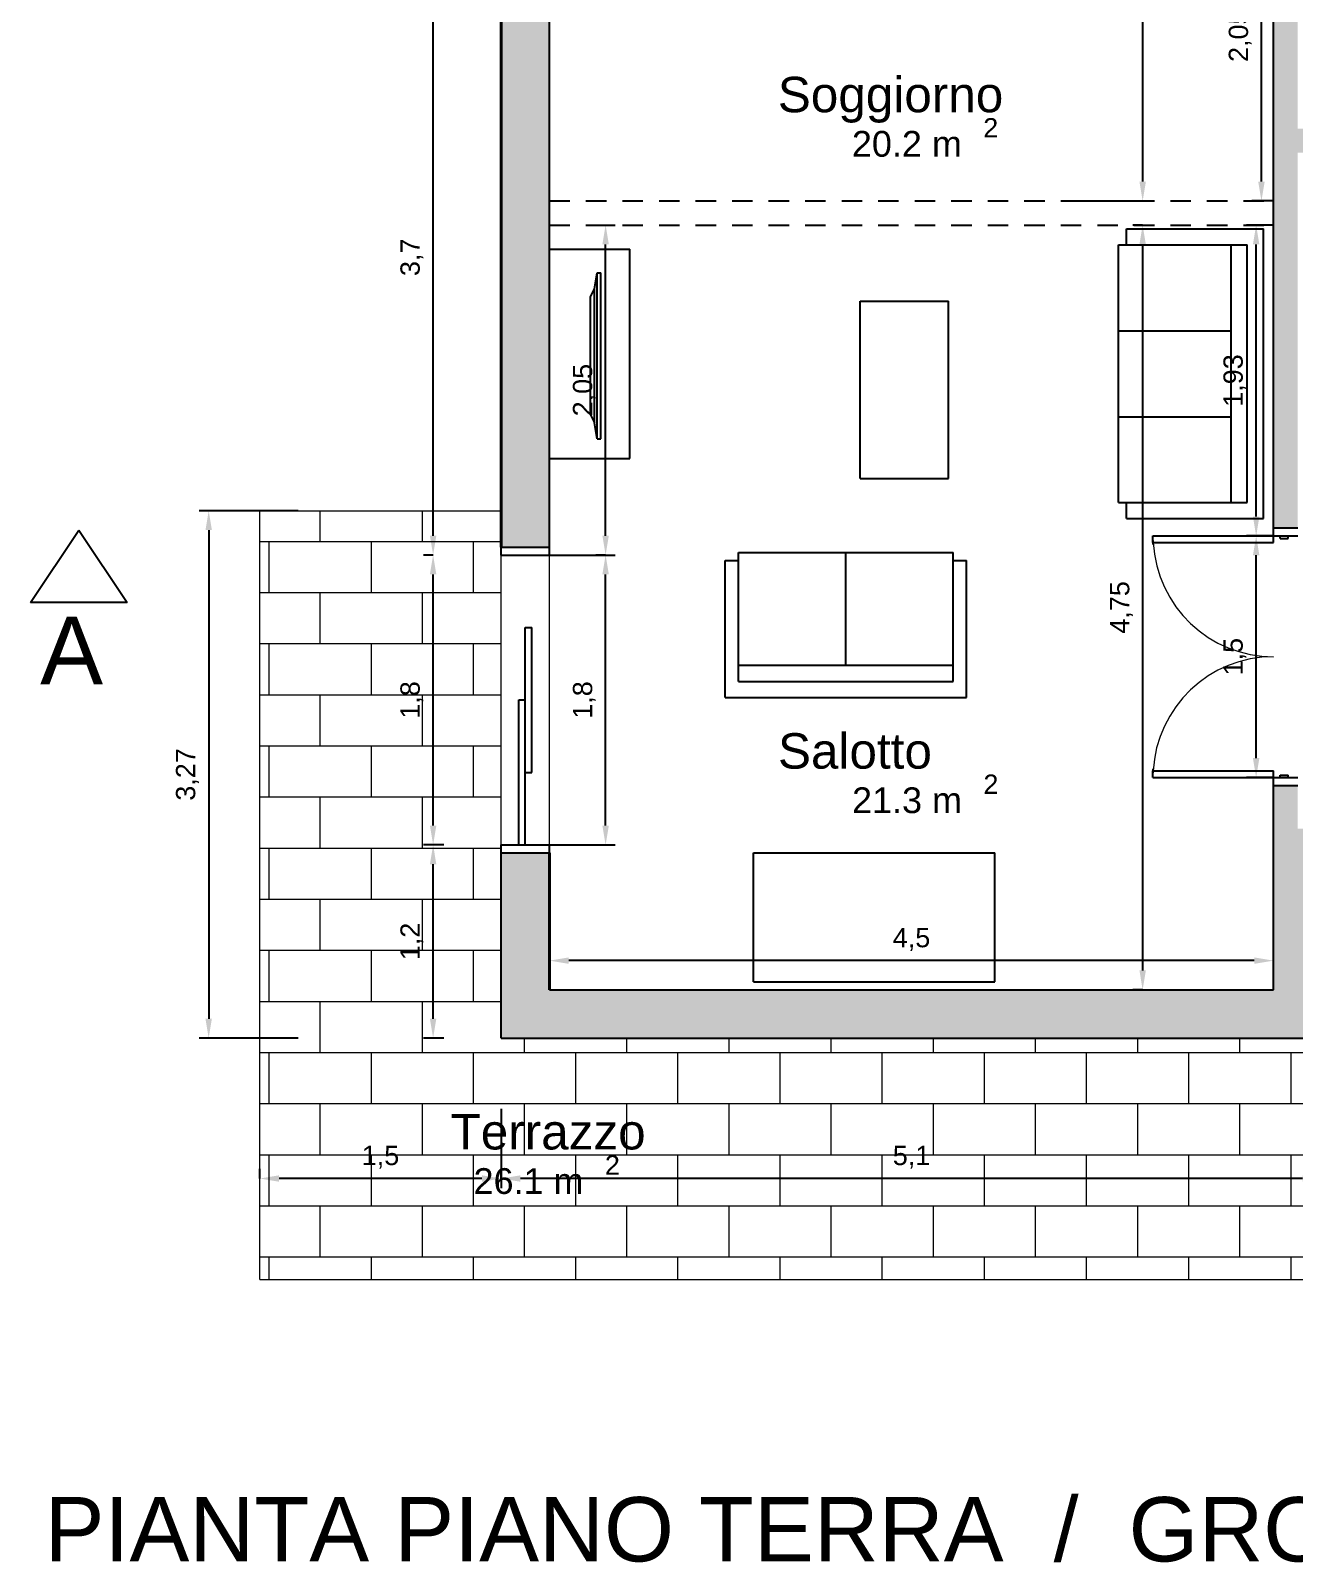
# Model space of a CAD drawing. Header units: millimetres. Extents: x 2491 to 2548.8, y 1338.3 to 1412.1.
# Drawn here: x 2510.78 to 2518.63, y 1388.52 to 1398.03 of the extents above; entities that cross this region are included whole.
import ezdxf

# ---------------------------------------------------------------- set-up
doc = ezdxf.new("R2010")
doc.units = ezdxf.units.MM
doc.header["$PDMODE"] = 35
doc.linetypes.add('TRATTEGGIATA2', pattern=[9.525, 6.35, -3.175])
for name, color, linetype, lineweight in [('ARREDI attrezzature - furniture', 175, 'Continuous', 9), ('MURATURA sezioni - section wall', 7, 'Continuous', 40), ('MURATURE tratteggi - wall hatch', 252, 'Continuous', 18), ('PAVIMENTAZIONE - flooring', 250, 'Continuous', 5), ('PORTE finestre - doors windows', 252, 'Continuous', 5), ('PROIEZIONI - projections', 145, 'Continuous', 13), ('PROIEZIONI finissime - fine lines', 251, 'Continuous', 9)]:
    doc.layers.add(name, color=color, linetype=linetype, lineweight=lineweight)
for name, color, linetype in [('LINEA SEZIONE', 2, 'Continuous'), ('QUOTE - dimension', 251, 'Continuous'), ('SCRITTE - txt', 252, 'Continuous'), ('TESTO superfici - surface txt', 2, 'Continuous'), ('TXT AMBIENTI', 252, 'Continuous')]:
    doc.layers.add(name, color=color, linetype=linetype)
doc.styles.get("Standard").update_dxf_attribs({"font": 'arial.ttf'})
doc.dimstyles.new('ISO-25', dxfattribs={"dimtxt": 0.12, "dimasz": 0.12, "dimexe": 0.06, "dimexo": 0, "dimgap": 0.06, "dimtad": 1, "dimtxsty": 'Standard', "dimcen": 0.12, "dimadec": 0, "dimazin": 0, "dimtfac": 1, "dimtmove": 0, "dimatfit": 3, "dimfxl": 0, "dimarcsym": 0})

# ---------------------------------------------------------------- blocks, each defined once
blk = doc.blocks.new('*D29')
at = {"layer": 'DefPoints', "color": 0}
for p in [(2517.3024, 1401.4722), (2517.3024, 1396.9722), (2517.6887, 1396.9722)]:
    blk.add_point(p, dxfattribs=at)
at = {"layer": 'QUOTE - dimension', "color": 0, "lineweight": -2}
for p, q in [((2517.3024, 1401.4722), (2517.7487, 1401.4722)), ((2517.6887, 1401.3522), (2517.6887, 1397.0922)), ((2517.3024, 1396.9722), (2517.7487, 1396.9722))]:
    blk.add_line(p, q, dxfattribs=at)
at = {"layer": 'QUOTE - dimension', "color": 0}
for points in [[(2517.6687, 1401.3522), (2517.7087, 1401.3522), (2517.6887, 1401.4722)], [(2517.6687, 1397.0922), (2517.7087, 1397.0922), (2517.6887, 1396.9722)]]:
    blk.add_solid(points, dxfattribs=at)
at = {"layer": 'QUOTE - dimension', "color": 0, "insert": (2517.5569, 1399.2222), "char_height": 0.12, "attachment_point": 5, "rotation": 90}
blk.add_mtext('4,5', dxfattribs=at)
blk = doc.blocks.new('*D31')
at = {"layer": 'DefPoints', "color": 0}
for p in [(2518.4269, 1399.0252), (2518.5024, 1399.0252), (2518.5024, 1396.9722)]:
    blk.add_point(p, dxfattribs=at)
at = {"layer": 'QUOTE - dimension', "color": 0, "lineweight": -2}
for p, q in [((2518.5024, 1399.0252), (2518.3669, 1399.0252)), ((2518.4269, 1397.0922), (2518.4269, 1398.9052)), ((2518.5024, 1396.9722), (2518.3669, 1396.9722))]:
    blk.add_line(p, q, dxfattribs=at)
at = {"layer": 'QUOTE - dimension', "color": 0}
for points in [[(2518.4069, 1398.9052), (2518.4469, 1398.9052), (2518.4269, 1399.0252)], [(2518.4069, 1397.0922), (2518.4469, 1397.0922), (2518.4269, 1396.9722)]]:
    blk.add_solid(points, dxfattribs=at)
at = {"layer": 'QUOTE - dimension', "color": 0, "insert": (2518.2948, 1397.9987), "char_height": 0.12, "attachment_point": 5, "rotation": 90}
blk.add_mtext('2,05', dxfattribs=at)
blk = doc.blocks.new('*D32')
at = {"layer": 'DefPoints', "color": 0}
for p in [(2518.394, 1396.8222), (2518.5024, 1396.8222), (2518.5024, 1394.8912)]:
    blk.add_point(p, dxfattribs=at)
at = {"layer": 'QUOTE - dimension', "color": 0, "lineweight": -2}
for p, q in [((2518.5024, 1396.8222), (2518.334, 1396.8222)), ((2518.394, 1395.0112), (2518.394, 1396.7022)), ((2518.5024, 1394.8912), (2518.334, 1394.8912))]:
    blk.add_line(p, q, dxfattribs=at)
at = {"layer": 'QUOTE - dimension', "color": 0}
for points in [[(2518.374, 1396.7022), (2518.414, 1396.7022), (2518.394, 1396.8222)], [(2518.374, 1395.0112), (2518.414, 1395.0112), (2518.394, 1394.8912)]]:
    blk.add_solid(points, dxfattribs=at)
at = {"layer": 'QUOTE - dimension', "color": 0, "insert": (2518.2619, 1395.8567), "char_height": 0.12, "attachment_point": 5, "rotation": 90}
blk.add_mtext('1,93', dxfattribs=at)
blk = doc.blocks.new('*D53')
at = {"layer": 'DefPoints', "color": 0}
for p in [(2512.4406, 1395.0472), (2511.8846, 1391.7722), (2512.4406, 1391.7722)]:
    blk.add_point(p, dxfattribs=at)
at = {"layer": 'QUOTE - dimension', "color": 0, "lineweight": -2}
for p, q in [((2512.4406, 1395.0472), (2511.8246, 1395.0472)), ((2511.8846, 1394.9272), (2511.8846, 1391.8922)), ((2512.4406, 1391.7722), (2511.8246, 1391.7722))]:
    blk.add_line(p, q, dxfattribs=at)
at = {"layer": 'QUOTE - dimension', "color": 0}
for points in [[(2511.8646, 1394.9272), (2511.9046, 1394.9272), (2511.8846, 1395.0472)], [(2511.8646, 1391.8922), (2511.9046, 1391.8922), (2511.8846, 1391.7722)]]:
    blk.add_solid(points, dxfattribs=at)
at = {"layer": 'QUOTE - dimension', "color": 0, "insert": (2511.7524, 1393.4097), "char_height": 0.12, "attachment_point": 5, "rotation": 90}
blk.add_mtext('3,27', dxfattribs=at)
blk = doc.blocks.new('*D93')
at = {"layer": 'DefPoints', "color": 0}
for p in [(2513.2794, 1392.9722), (2513.347, 1392.9722), (2513.347, 1391.7722)]:
    blk.add_point(p, dxfattribs=at)
at = {"layer": 'QUOTE - dimension', "color": 0, "lineweight": -2}
for p, q in [((2513.347, 1392.9722), (2513.2194, 1392.9722)), ((2513.2794, 1391.8922), (2513.2794, 1392.8522)), ((2513.347, 1391.7722), (2513.2194, 1391.7722))]:
    blk.add_line(p, q, dxfattribs=at)
at = {"layer": 'QUOTE - dimension', "color": 0}
for points in [[(2513.2594, 1392.8522), (2513.2994, 1392.8522), (2513.2794, 1392.9722)], [(2513.2594, 1391.8922), (2513.2994, 1391.8922), (2513.2794, 1391.7722)]]:
    blk.add_solid(points, dxfattribs=at)
at = {"layer": 'QUOTE - dimension', "color": 0, "insert": (2513.1473, 1392.3722), "char_height": 0.12, "attachment_point": 5, "rotation": 90}
blk.add_mtext('1,2', dxfattribs=at)
blk = doc.blocks.new('*D94')
at = {"layer": 'DefPoints', "color": 0}
for p in [(2513.2794, 1394.7722), (2513.2794, 1394.7722), (2513.2794, 1392.9722)]:
    blk.add_point(p, dxfattribs=at)
at = {"layer": 'QUOTE - dimension', "color": 0, "lineweight": -2}
for p, q in [((2513.2794, 1394.7722), (2513.2194, 1394.7722)), ((2513.2794, 1393.0922), (2513.2794, 1394.6522)), ((2513.2794, 1392.9722), (2513.2194, 1392.9722))]:
    blk.add_line(p, q, dxfattribs=at)
at = {"layer": 'QUOTE - dimension', "color": 0}
for points in [[(2513.2594, 1394.6522), (2513.2994, 1394.6522), (2513.2794, 1394.7722)], [(2513.2594, 1393.0922), (2513.2994, 1393.0922), (2513.2794, 1392.9722)]]:
    blk.add_solid(points, dxfattribs=at)
at = {"layer": 'QUOTE - dimension', "color": 0, "insert": (2513.1473, 1393.8722), "char_height": 0.12, "attachment_point": 5, "rotation": 90}
blk.add_mtext('1,8', dxfattribs=at)
blk = doc.blocks.new('*D95')
at = {"layer": 'DefPoints', "color": 0}
for p in [(2513.2794, 1398.4722), (2513.2794, 1398.4722), (2513.2794, 1394.7722)]:
    blk.add_point(p, dxfattribs=at)
at = {"layer": 'QUOTE - dimension', "color": 0, "lineweight": -2}
for p, q in [((2513.2794, 1398.4722), (2513.2194, 1398.4722)), ((2513.2794, 1394.8922), (2513.2794, 1398.3522)), ((2513.2794, 1394.7722), (2513.2194, 1394.7722))]:
    blk.add_line(p, q, dxfattribs=at)
at = {"layer": 'QUOTE - dimension', "color": 0}
for points in [[(2513.2594, 1398.3522), (2513.2994, 1398.3522), (2513.2794, 1398.4722)], [(2513.2594, 1394.8922), (2513.2994, 1394.8922), (2513.2794, 1394.7722)]]:
    blk.add_solid(points, dxfattribs=at)
at = {"layer": 'QUOTE - dimension', "color": 0, "insert": (2513.1473, 1396.6222), "char_height": 0.12, "attachment_point": 5, "rotation": 90}
blk.add_mtext('3,7', dxfattribs=at)
blk = doc.blocks.new('*D103')
at = {"layer": 'DefPoints', "color": 0}
for p in [(2514.0024, 1394.7722), (2514.3513, 1394.7722), (2514.0024, 1392.9722)]:
    blk.add_point(p, dxfattribs=at)
at = {"layer": 'QUOTE - dimension', "color": 0, "lineweight": -2}
for p, q in [((2514.0024, 1394.7722), (2514.4113, 1394.7722)), ((2514.3513, 1393.0922), (2514.3513, 1394.6522)), ((2514.0024, 1392.9722), (2514.4113, 1392.9722))]:
    blk.add_line(p, q, dxfattribs=at)
at = {"layer": 'QUOTE - dimension', "color": 0}
for points in [[(2514.3313, 1394.6522), (2514.3713, 1394.6522), (2514.3513, 1394.7722)], [(2514.3313, 1393.0922), (2514.3713, 1393.0922), (2514.3513, 1392.9722)]]:
    blk.add_solid(points, dxfattribs=at)
at = {"layer": 'QUOTE - dimension', "color": 0, "insert": (2514.2192, 1393.8722), "char_height": 0.12, "attachment_point": 5, "rotation": 90}
blk.add_mtext('1,8', dxfattribs=at)
blk = doc.blocks.new('*D104')
at = {"layer": 'DefPoints', "color": 0}
for p in [(2514.3513, 1396.8222), (2514.3513, 1396.8222), (2514.3513, 1394.7722)]:
    blk.add_point(p, dxfattribs=at)
at = {"layer": 'QUOTE - dimension', "color": 0, "lineweight": -2}
for p, q in [((2514.3513, 1396.8222), (2514.4113, 1396.8222)), ((2514.3513, 1394.8922), (2514.3513, 1396.7022)), ((2514.3513, 1394.7722), (2514.2913, 1394.7722))]:
    blk.add_line(p, q, dxfattribs=at)
at = {"layer": 'QUOTE - dimension', "color": 0}
for points in [[(2514.3313, 1396.7022), (2514.3713, 1396.7022), (2514.3513, 1396.8222)], [(2514.3313, 1394.8922), (2514.3713, 1394.8922), (2514.3513, 1394.7722)]]:
    blk.add_solid(points, dxfattribs=at)
at = {"layer": 'QUOTE - dimension', "color": 0, "insert": (2514.2192, 1395.7972), "char_height": 0.12, "attachment_point": 5, "rotation": 90}
blk.add_mtext('2,05', dxfattribs=at)
blk = doc.blocks.new('*D105')
at = {"layer": 'DefPoints', "color": 0}
for p in [(2514.0024, 1392.2531), (2514.0024, 1392.0722), (2518.5024, 1392.0722)]:
    blk.add_point(p, dxfattribs=at)
at = {"layer": 'QUOTE - dimension', "color": 0, "lineweight": -2}
for p, q in [((2514.0024, 1392.0722), (2514.0024, 1392.3131)), ((2518.3824, 1392.2531), (2514.1224, 1392.2531)), ((2518.5024, 1392.0722), (2518.5024, 1392.3131))]:
    blk.add_line(p, q, dxfattribs=at)
at = {"layer": 'QUOTE - dimension', "color": 0}
for points in [[(2514.1224, 1392.2731), (2514.1224, 1392.2331), (2514.0024, 1392.2531)], [(2518.3824, 1392.2731), (2518.3824, 1392.2331), (2518.5024, 1392.2531)]]:
    blk.add_solid(points, dxfattribs=at)
at = {"layer": 'QUOTE - dimension', "color": 0, "insert": (2516.2524, 1392.385), "char_height": 0.12, "attachment_point": 5}
blk.add_mtext('4,5', dxfattribs=at)
blk = doc.blocks.new('*D106')
at = {"layer": 'DefPoints', "color": 0}
for p in [(2518.394, 1394.8912), (2518.5024, 1394.8912), (2518.5024, 1393.3912)]:
    blk.add_point(p, dxfattribs=at)
at = {"layer": 'QUOTE - dimension', "color": 0, "lineweight": -2}
for p, q in [((2518.5024, 1394.8912), (2518.334, 1394.8912)), ((2518.394, 1393.5112), (2518.394, 1394.7712)), ((2518.5024, 1393.3912), (2518.334, 1393.3912))]:
    blk.add_line(p, q, dxfattribs=at)
at = {"layer": 'QUOTE - dimension', "color": 0}
for points in [[(2518.374, 1394.7712), (2518.414, 1394.7712), (2518.394, 1394.8912)], [(2518.374, 1393.5112), (2518.414, 1393.5112), (2518.394, 1393.3912)]]:
    blk.add_solid(points, dxfattribs=at)
at = {"layer": 'QUOTE - dimension', "color": 0, "insert": (2518.2619, 1394.1412), "char_height": 0.12, "attachment_point": 5, "rotation": 90}
blk.add_mtext('1,5', dxfattribs=at)
blk = doc.blocks.new('*D107')
at = {"layer": 'DefPoints', "color": 0}
for p in [(2517.6887, 1396.8222), (2517.6887, 1392.0722), (2517.6887, 1392.0722)]:
    blk.add_point(p, dxfattribs=at)
at = {"layer": 'QUOTE - dimension', "color": 0, "lineweight": -2}
for p, q in [((2517.6887, 1396.8222), (2517.6287, 1396.8222)), ((2517.6887, 1396.7022), (2517.6887, 1392.1922)), ((2517.6887, 1392.0722), (2517.6287, 1392.0722))]:
    blk.add_line(p, q, dxfattribs=at)
at = {"layer": 'QUOTE - dimension', "color": 0}
for points in [[(2517.6687, 1396.7022), (2517.7087, 1396.7022), (2517.6887, 1396.8222)], [(2517.6687, 1392.1922), (2517.7087, 1392.1922), (2517.6887, 1392.0722)]]:
    blk.add_solid(points, dxfattribs=at)
at = {"layer": 'QUOTE - dimension', "color": 0, "insert": (2517.5569, 1394.4472), "char_height": 0.12, "attachment_point": 5, "rotation": 90}
blk.add_mtext('4,75', dxfattribs=at)
blk = doc.blocks.new('*D118')
at = {"layer": 'DefPoints', "color": 0}
for p in [(2513.7024, 1391.3324), (2513.7024, 1390.8997), (2518.8024, 1390.8997)]:
    blk.add_point(p, dxfattribs=at)
at = {"layer": 'QUOTE - dimension', "color": 0, "lineweight": -2}
for p, q in [((2513.7024, 1391.3324), (2513.7024, 1390.8397)), ((2518.6824, 1390.8997), (2513.8224, 1390.8997)), ((2518.8024, 1390.8997), (2518.8024, 1390.9597))]:
    blk.add_line(p, q, dxfattribs=at)
at = {"layer": 'QUOTE - dimension', "color": 0}
for points in [[(2513.8224, 1390.9197), (2513.8224, 1390.8797), (2513.7024, 1390.8997)], [(2518.6824, 1390.9197), (2518.6824, 1390.8797), (2518.8024, 1390.8997)]]:
    blk.add_solid(points, dxfattribs=at)
at = {"layer": 'QUOTE - dimension', "color": 0, "insert": (2516.2524, 1391.0318), "char_height": 0.12, "attachment_point": 5}
blk.add_mtext('5,1', dxfattribs=at)
blk = doc.blocks.new('*D119')
at = {"layer": 'DefPoints', "color": 0}
for p in [(2512.2024, 1390.8997), (2512.2024, 1390.8997), (2513.7024, 1390.8997)]:
    blk.add_point(p, dxfattribs=at)
at = {"layer": 'QUOTE - dimension', "color": 0, "lineweight": -2}
for p, q in [((2512.2024, 1390.8997), (2512.2024, 1390.9597)), ((2513.5824, 1390.8997), (2512.3224, 1390.8997)), ((2513.7024, 1390.8997), (2513.7024, 1390.9597))]:
    blk.add_line(p, q, dxfattribs=at)
at = {"layer": 'QUOTE - dimension', "color": 0}
for points in [[(2512.3224, 1390.9197), (2512.3224, 1390.8797), (2512.2024, 1390.8997)], [(2513.5824, 1390.9197), (2513.5824, 1390.8797), (2513.7024, 1390.8997)]]:
    blk.add_solid(points, dxfattribs=at)
at = {"layer": 'QUOTE - dimension', "color": 0, "insert": (2512.9524, 1391.0318), "char_height": 0.12, "attachment_point": 5}
blk.add_mtext('1,5', dxfattribs=at)

msp = doc.modelspace()

# ---------------------------------------------------------------- hatches: boundary and pattern name
at = {"layer": 'MURATURE tratteggi - wall hatch'}
h = msp.add_hatch(color=256, dxfattribs=at)
h.dxf.hatch_style = 1
h.paths.add_polyline_path([(2515.2024, 1401.7722), (2513.7024, 1401.7722), (2513.7024, 1399.9722), (2514.0024, 1399.9722), (2514.0024, 1401.4722), (2515.2024, 1401.4722)])
h.paths.add_polyline_path([(2514.0024, 1398.4722), (2513.7024, 1398.4722), (2513.7024, 1394.8222), (2514.0024, 1394.8222)])
h.paths.add_polyline_path([(2518.8024, 1392.7722), (2519.6524, 1392.7722), (2519.6524, 1393.0722), (2518.6524, 1393.0722), (2518.6524, 1393.3412), (2518.5024, 1393.3412), (2518.5024, 1393.0722), (2518.5024, 1392.0722), (2514.0024, 1392.0722), (2514.0024, 1392.9222), (2513.7024, 1392.9222), (2513.7024, 1391.7722), (2518.8024, 1391.7722)])
h.paths.add_polyline_path([(2521.5024, 1393.0722), (2520.6524, 1393.0722), (2520.6524, 1392.7722), (2521.2024, 1392.7722), (2521.2024, 1392.7222), (2521.5024, 1392.7222)])
h.paths.add_polyline_path([(2521.6524, 1392.0722), (2521.5024, 1392.0722), (2521.5024, 1392.1222), (2521.2024, 1392.1222), (2521.2024, 1391.7722), (2521.6524, 1391.7722)])
h.paths.add_polyline_path([(2526.7024, 1396.4722), (2526.4024, 1396.4722), (2526.4024, 1395.2722), (2523.5524, 1395.2722), (2523.5524, 1395.6222), (2523.5374, 1395.6222), (2523.4024, 1395.6222), (2523.4024, 1395.2722), (2522.5424, 1395.2722), (2522.5424, 1395.1222), (2526.4024, 1395.1222), (2526.4024, 1392.0722), (2525.1524, 1392.0722), (2525.1524, 1391.7722), (2526.7024, 1391.7722)])
h.paths.add_polyline_path([(2526.7024, 1401.7722), (2525.8024, 1401.7722), (2525.8024, 1401.4722), (2526.4024, 1401.4722), (2526.4024, 1399.1222), (2523.5524, 1399.1222), (2523.5524, 1399.3222), (2523.4024, 1399.3222), (2523.4024, 1398.9722), (2523.4024, 1397.4222), (2522.7024, 1397.4222), (2522.7024, 1397.2722), (2523.4024, 1397.2722), (2523.4024, 1396.5222), (2523.4174, 1396.5222), (2523.5524, 1396.5222), (2523.5524, 1398.9722), (2526.4024, 1398.9722), (2526.4024, 1397.9722), (2526.7024, 1397.9722)])
h.paths.add_polyline_path([(2524.1524, 1401.7722), (2523.2524, 1401.7722), (2523.2524, 1401.4722), (2523.4024, 1401.4722), (2523.4024, 1400.2222), (2523.5524, 1400.2222), (2523.5524, 1401.4722), (2524.1524, 1401.4722)], flags=17)
h.paths.add_polyline_path([(2522.3524, 1401.7722), (2521.4524, 1401.7722), (2521.4524, 1401.4722), (2522.3524, 1401.4722)])
h.paths.add_polyline_path([(2520.4524, 1401.7722), (2520.0524, 1401.7722), (2520.0524, 1401.4722), (2520.4524, 1401.4722)])
h.paths.add_polyline_path([(2518.6524, 1398.5119), (2518.5024, 1398.5119), (2518.5024, 1394.9412), (2518.6524, 1394.9412), (2518.6524, 1397.2722), (2521.6224, 1397.2722), (2521.6224, 1397.4222), (2518.6524, 1397.4222)])
h.paths.add_polyline_path([(2518.5024, 1400.4012), (2518.6524, 1400.4012), (2518.6524, 1401.4722), (2519.0524, 1401.4722), (2519.0524, 1401.7722), (2517.3024, 1401.7722), (2517.3024, 1401.4722), (2518.5024, 1401.4722)])

# ---------------------------------------------------------------- linework, layer by layer
at = {"layer": 'ARREDI attrezzature - furniture', "linetype": 'Continuous', "lineweight": -3}
for p, q in [((2517.5889, 1396.7987), (2518.4389, 1396.7987)), ((2517.5889, 1396.6988), (2517.5889, 1396.7987)), ((2518.4389, 1394.9989), (2518.4389, 1396.7987)), ((2517.5389, 1396.6988), (2518.3389, 1396.6988)), ((2517.5389, 1395.0989), (2517.5389, 1396.6988)), ((2518.2389, 1395.0989), (2518.2389, 1396.6988)), ((2518.3389, 1395.0989), (2518.3389, 1396.6988)), ((2514.0024, 1396.6722), (2514.5019, 1396.6722)), ((2514.5019, 1395.3722), (2514.5019, 1396.6722)), ((2514.2815, 1396.4258), (2514.2995, 1396.5258)), ((2514.2995, 1396.5258), (2514.3207, 1396.5258)), ((2514.2995, 1395.494), (2514.2995, 1396.5258)), ((2514.3207, 1395.494), (2514.3207, 1396.5258)), ((2514.2571, 1396.3758), (2514.2815, 1396.4258)), ((2514.2815, 1395.594), (2514.2815, 1396.4258)), ((2514.2571, 1395.644), (2514.2571, 1396.3758)), ((2515.9323, 1396.3489), (2516.4823, 1396.3489)), ((2515.9323, 1395.2489), (2515.9323, 1396.3489)), ((2516.4823, 1395.2489), (2516.4823, 1396.3489)), ((2517.5389, 1396.1654), (2518.2389, 1396.1654)), ((2514.2571, 1395.644), (2514.2815, 1395.594)), ((2514.2995, 1395.494), (2514.2815, 1395.594)), ((2517.5389, 1395.6321), (2518.2389, 1395.6321)), ((2514.2995, 1395.494), (2514.3207, 1395.494)), ((2514.0024, 1395.3722), (2514.5019, 1395.3722)), ((2515.9323, 1395.2489), (2516.4823, 1395.2489)), ((2517.5389, 1395.0989), (2518.3389, 1395.0989)), ((2517.5889, 1394.9989), (2517.5889, 1395.0989)), ((2517.5889, 1394.9989), (2518.4389, 1394.9989)), ((2515.0943, 1394.7377), (2515.1777, 1394.7377)), ((2515.0943, 1393.8877), (2515.0943, 1394.7377)), ((2515.1777, 1394.7877), (2516.5109, 1394.7877)), ((2515.1777, 1393.9877), (2515.1777, 1394.7877)), ((2515.8443, 1394.0877), (2515.8443, 1394.7877)), ((2516.5109, 1393.9877), (2516.5109, 1394.7877)), ((2516.5109, 1394.7377), (2516.5942, 1394.7377)), ((2516.5942, 1393.8877), (2516.5942, 1394.7377)), ((2515.1777, 1394.0877), (2516.5109, 1394.0877)), ((2515.1777, 1393.9877), (2516.5109, 1393.9877)), ((2515.0943, 1393.8877), (2516.5942, 1393.8877)), ((2515.2697, 1392.9222), (2516.7697, 1392.9222)), ((2515.2697, 1392.1222), (2515.2697, 1392.9222)), ((2516.7697, 1392.1222), (2516.7697, 1392.9222)), ((2515.2697, 1392.1222), (2516.7697, 1392.1222))]:
    msp.add_line(p, q, dxfattribs=at)
at = {"layer": 'LINEA SEZIONE'}
for p, q in [((2510.7781, 1394.4769), (2511.0781, 1394.9269)), ((2511.0781, 1394.9269), (2511.3781, 1394.4769)), ((2511.3781, 1394.4769), (2510.7781, 1394.4769))]:
    msp.add_line(p, q, dxfattribs=at)
at = {"layer": 'MURATURA sezioni - section wall', "linetype": 'Continuous', "lineweight": -3}
for p, q in [((2518.5024, 1397.2722), (2518.5024, 1398.5119)), ((2514.0024, 1394.8222), (2514.0024, 1398.4722)), ((2518.5024, 1394.9412), (2518.5024, 1397.2722)), ((2518.5024, 1394.9412), (2518.6524, 1394.9412)), ((2513.7024, 1394.8222), (2514.0024, 1394.8222)), ((2518.5024, 1393.3412), (2518.6524, 1393.3412)), ((2518.5024, 1393.0722), (2518.5024, 1393.3412)), ((2518.5024, 1392.0722), (2518.5024, 1393.0722)), ((2513.7024, 1392.9222), (2514.0024, 1392.9222)), ((2513.7024, 1391.7722), (2513.7024, 1392.9222)), ((2514.0024, 1392.0722), (2518.5024, 1392.0722)), ((2513.7024, 1391.7722), (2518.8024, 1391.7722))]:
    msp.add_line(p, q, dxfattribs=at)
at = {"layer": 'MURATURA sezioni - section wall'}
for p, q in [((2513.7024, 1394.8222), (2513.7024, 1398.4722)), ((2514.0024, 1392.0722), (2514.0024, 1392.9222))]:
    msp.add_line(p, q, dxfattribs=at)
at = {"layer": 'PAVIMENTAZIONE - flooring'}
for p, q in [((2512.5782, 1394.8572), (2512.5782, 1395.0472)), ((2513.2132, 1394.8572), (2513.2132, 1395.0472)), ((2512.2024, 1394.8572), (2513.7024, 1394.8572)), ((2512.2607, 1394.5397), (2512.2607, 1394.8572)), ((2512.8957, 1394.5397), (2512.8957, 1394.8572)), ((2513.5307, 1394.5397), (2513.5307, 1394.8572)), ((2512.2024, 1394.5397), (2513.7024, 1394.5397)), ((2512.5782, 1394.2222), (2512.5782, 1394.5397)), ((2513.2132, 1394.2222), (2513.2132, 1394.5397)), ((2512.2024, 1394.2222), (2513.7024, 1394.2222)), ((2512.2607, 1393.9047), (2512.2607, 1394.2222)), ((2512.8957, 1393.9047), (2512.8957, 1394.2222)), ((2513.5307, 1393.9047), (2513.5307, 1394.2222)), ((2512.2024, 1393.9047), (2513.7024, 1393.9047)), ((2512.5782, 1393.5872), (2512.5782, 1393.9047)), ((2513.2132, 1393.5872), (2513.2132, 1393.9047)), ((2512.2024, 1393.5872), (2513.7024, 1393.5872)), ((2512.2607, 1393.2697), (2512.2607, 1393.5872)), ((2512.8957, 1393.2697), (2512.8957, 1393.5872)), ((2513.5307, 1393.2697), (2513.5307, 1393.5872)), ((2512.2024, 1393.2697), (2513.7024, 1393.2697)), ((2512.5782, 1392.9522), (2512.5782, 1393.2697)), ((2513.2132, 1392.9522), (2513.2132, 1393.2697)), ((2512.2024, 1392.9522), (2513.7024, 1392.9522)), ((2512.2607, 1392.6347), (2512.2607, 1392.9522)), ((2512.8957, 1392.6347), (2512.8957, 1392.9522)), ((2513.5307, 1392.6347), (2513.5307, 1392.9522)), ((2512.2024, 1392.6347), (2513.7024, 1392.6347)), ((2512.5782, 1392.3172), (2512.5782, 1392.6347)), ((2513.2132, 1392.3172), (2513.2132, 1392.6347)), ((2512.2024, 1392.3172), (2513.7024, 1392.3172)), ((2512.2607, 1391.9997), (2512.2607, 1392.3172)), ((2512.8957, 1391.9997), (2512.8957, 1392.3172)), ((2513.5307, 1391.9997), (2513.5307, 1392.3172)), ((2512.2024, 1391.9997), (2513.7024, 1391.9997)), ((2512.5782, 1391.6822), (2512.5782, 1391.9997)), ((2513.2132, 1391.6822), (2513.2132, 1391.9997)), ((2513.8482, 1391.6822), (2513.8482, 1391.7722)), ((2514.4832, 1391.6822), (2514.4832, 1391.7722)), ((2515.1182, 1391.6822), (2515.1182, 1391.7722)), ((2515.7532, 1391.6822), (2515.7532, 1391.7722)), ((2516.3882, 1391.6822), (2516.3882, 1391.7722)), ((2517.0232, 1391.6822), (2517.0232, 1391.7722)), ((2517.6582, 1391.6822), (2517.6582, 1391.7722)), ((2518.2932, 1391.6822), (2518.2932, 1391.7722)), ((2512.2024, 1391.6822), (2524.7024, 1391.6822)), ((2512.2607, 1391.3647), (2512.2607, 1391.6822)), ((2512.8957, 1391.3647), (2512.8957, 1391.6822)), ((2513.5307, 1391.3647), (2513.5307, 1391.6822)), ((2514.1657, 1391.3647), (2514.1657, 1391.6822)), ((2514.8007, 1391.3647), (2514.8007, 1391.6822)), ((2515.4357, 1391.3647), (2515.4357, 1391.6822)), ((2516.0707, 1391.3647), (2516.0707, 1391.6822)), ((2516.7057, 1391.3647), (2516.7057, 1391.6822)), ((2517.3407, 1391.3647), (2517.3407, 1391.6822)), ((2517.9757, 1391.3647), (2517.9757, 1391.6822)), ((2518.6107, 1391.3647), (2518.6107, 1391.6822)), ((2512.2024, 1391.3647), (2524.7024, 1391.3647)), ((2512.5782, 1391.0472), (2512.5782, 1391.3647)), ((2513.2132, 1391.0472), (2513.2132, 1391.3647)), ((2513.8482, 1391.0472), (2513.8482, 1391.3647)), ((2514.4832, 1391.0472), (2514.4832, 1391.3647)), ((2515.1182, 1391.0472), (2515.1182, 1391.3647)), ((2515.7532, 1391.0472), (2515.7532, 1391.3647)), ((2516.3882, 1391.0472), (2516.3882, 1391.3647)), ((2517.0232, 1391.0472), (2517.0232, 1391.3647)), ((2517.6582, 1391.0472), (2517.6582, 1391.3647)), ((2518.2932, 1391.0472), (2518.2932, 1391.3647)), ((2512.2024, 1391.0472), (2524.7024, 1391.0472)), ((2512.2607, 1390.7297), (2512.2607, 1391.0472)), ((2512.8957, 1390.7297), (2512.8957, 1391.0472)), ((2513.5307, 1390.7297), (2513.5307, 1391.0472)), ((2514.1657, 1390.7297), (2514.1657, 1391.0472)), ((2514.8007, 1390.7297), (2514.8007, 1391.0472)), ((2515.4357, 1390.7297), (2515.4357, 1391.0472)), ((2516.0707, 1390.7297), (2516.0707, 1391.0472)), ((2516.7057, 1390.7297), (2516.7057, 1391.0472)), ((2517.3407, 1390.7297), (2517.3407, 1391.0472)), ((2517.9757, 1390.7297), (2517.9757, 1391.0472)), ((2518.6107, 1390.7297), (2518.6107, 1391.0472)), ((2512.2024, 1390.7297), (2524.7024, 1390.7297)), ((2512.5782, 1390.4122), (2512.5782, 1390.7297)), ((2513.2132, 1390.4122), (2513.2132, 1390.7297)), ((2513.8482, 1390.4122), (2513.8482, 1390.7297)), ((2514.4832, 1390.4122), (2514.4832, 1390.7297)), ((2515.1182, 1390.4122), (2515.1182, 1390.7297)), ((2515.7532, 1390.4122), (2515.7532, 1390.7297)), ((2516.3882, 1390.4122), (2516.3882, 1390.7297)), ((2517.0232, 1390.4122), (2517.0232, 1390.7297)), ((2517.6582, 1390.4122), (2517.6582, 1390.7297)), ((2518.2932, 1390.4122), (2518.2932, 1390.7297)), ((2512.2024, 1390.4122), (2524.7024, 1390.4122)), ((2512.2607, 1390.2722), (2512.2607, 1390.4122)), ((2512.8957, 1390.2722), (2512.8957, 1390.4122)), ((2513.5307, 1390.2722), (2513.5307, 1390.4122)), ((2514.1657, 1390.2722), (2514.1657, 1390.4122)), ((2514.8007, 1390.2722), (2514.8007, 1390.4122)), ((2515.4357, 1390.2722), (2515.4357, 1390.4122)), ((2516.0707, 1390.2722), (2516.0707, 1390.4122)), ((2516.7057, 1390.2722), (2516.7057, 1390.4122)), ((2517.3407, 1390.2722), (2517.3407, 1390.4122)), ((2517.9757, 1390.2722), (2517.9757, 1390.4122)), ((2518.6107, 1390.2722), (2518.6107, 1390.4122))]:
    msp.add_line(p, q, dxfattribs=at)
at = {"layer": 'PORTE finestre - doors windows', "color": 2, "linetype": 'Continuous', "lineweight": -3}
for p, q in [((2517.7524, 1394.8912), (2518.5024, 1394.8912)), ((2517.7524, 1394.8512), (2517.7524, 1394.8912)), ((2517.7543, 1394.8377), (2517.7524, 1394.8912)), ((2518.5024, 1394.8912), (2518.5024, 1394.9412)), ((2518.5024, 1394.8912), (2518.6524, 1394.8912)), ((2518.5024, 1394.8512), (2518.5024, 1394.8912)), ((2518.5424, 1394.8762), (2518.5424, 1394.8912)), ((2518.5924, 1394.8762), (2518.5924, 1394.8912)), ((2513.7024, 1394.7722), (2513.7024, 1394.8222)), ((2514.0024, 1394.7722), (2514.0024, 1394.8222)), ((2517.7524, 1394.8512), (2518.5024, 1394.8512)), ((2518.5424, 1394.8762), (2518.5924, 1394.8762)), ((2513.7024, 1394.7722), (2514.0024, 1394.7722)), ((2513.8524, 1394.3222), (2513.8924, 1394.3222)), ((2513.8524, 1393.4222), (2513.8524, 1394.3222)), ((2513.8924, 1393.4222), (2513.8924, 1394.3222)), ((2513.8124, 1393.8722), (2513.8524, 1393.8722)), ((2513.8124, 1392.9722), (2513.8124, 1393.8722)), ((2513.8524, 1392.9722), (2513.8524, 1393.8722)), ((2513.8524, 1393.4222), (2513.8924, 1393.4222)), ((2517.7524, 1393.3912), (2517.7543, 1393.4447)), ((2517.7524, 1393.4312), (2518.5024, 1393.4312)), ((2517.7524, 1393.3912), (2517.7524, 1393.4312)), ((2517.7524, 1393.3912), (2518.5024, 1393.3912)), ((2518.5024, 1393.3912), (2518.5024, 1393.4312)), ((2518.5024, 1393.3912), (2518.6524, 1393.3912)), ((2518.5024, 1393.3412), (2518.5024, 1393.3912)), ((2518.5424, 1393.4062), (2518.5924, 1393.4062)), ((2518.5424, 1393.3912), (2518.5424, 1393.4062)), ((2518.5924, 1393.3912), (2518.5924, 1393.4062)), ((2513.7024, 1392.9722), (2514.0024, 1392.9722)), ((2513.7024, 1392.9222), (2513.7024, 1392.9722)), ((2514.0024, 1392.9222), (2514.0024, 1392.9722))]:
    msp.add_line(p, q, dxfattribs=at)
at = {"layer": 'PORTE finestre - doors windows', "color": 251}
for centre, start, end in [((2518.5031, 1394.8915), 183.08114, 269.94844), ((2518.503, 1393.3909), 90.04827, 176.92208)]:
    msp.add_arc(centre, 0.7503, start, end, dxfattribs=at)
at = {"layer": 'PROIEZIONI - projections'}
for p, q in [((2512.2024, 1390.2722), (2512.2024, 1395.0472)), ((2512.2024, 1395.0472), (2513.7024, 1395.0472)), ((2513.7024, 1392.9722), (2513.7024, 1394.7722)), ((2514.0024, 1392.9722), (2514.0024, 1394.7722)), ((2512.2024, 1390.2722), (2524.7024, 1390.2722))]:
    msp.add_line(p, q, dxfattribs=at)
at = {"layer": 'PROIEZIONI finissime - fine lines', "color": 1, "linetype": 'TRATTEGGIATA2', "lineweight": -3, "ltscale": 0.02}
for p, q in [((2514.0024, 1396.9722), (2518.5024, 1396.9722)), ((2514.0024, 1396.8222), (2518.5024, 1396.8222))]:
    msp.add_line(p, q, dxfattribs=at)

# ---------------------------------------------------------------- texts
at = {"layer": 'LINEA SEZIONE'}
msp.add_text('A', height=0.42, dxfattribs=at).set_placement((2510.8371, 1393.9692))
at = {"layer": 'SCRITTE - txt'}
msp.add_text('PIANTA PIANO TERRA  /  GROUND FLOOR PLAN', height=0.4, dxfattribs=at).set_placement((2510.8643, 1388.5209))
at = {"layer": 'TESTO superfici - surface txt', "lineweight": 5}
for s, height, p in [('2', 0.12, (2516.6981, 1397.3667)), ('20.2 m', 0.16, (2515.8818, 1397.2471)), ('2', 0.12, (2516.6991, 1393.2891)), ('21.3 m', 0.16, (2515.8828, 1393.1695)), ('2', 0.12, (2514.347, 1390.9235)), ('26.1 m', 0.16, (2513.5307, 1390.8039))]:
    msp.add_text(s, height=height, dxfattribs=at).set_placement(p)
at = {"layer": 'TXT AMBIENTI', "lineweight": 5}
for s, p in [('Soggiorno', (2515.4216, 1397.5233)), ('Salotto', (2515.4226, 1393.4458)), ('Terrazzo', (2513.3878, 1391.0802))]:
    msp.add_text(s, height=0.22, dxfattribs=at).set_placement(p)

# ---------------------------------------------------------------- dimensions: what is measured, and where the dimension line sits
at = {"layer": 'QUOTE - dimension'}
for base, p1, p2, picture, middle in [((2517.6887, 1396.9722), (2517.3024, 1401.4722), (2517.3024, 1396.9722), '*D29', (2517.5569, 1399.2222)), ((2518.4269, 1399.0252), (2518.5024, 1396.9722), (2518.5024, 1399.0252), '*D31', (2518.2948, 1397.9987)), ((2513.2794, 1398.4722), (2513.2794, 1394.7722), (2513.2794, 1398.4722), '*D95', (2513.1473, 1396.6222)), ((2514.3513, 1396.8222), (2514.3513, 1394.7722), (2514.3513, 1396.8222), '*D104', (2514.2192, 1395.7972)), ((2517.6887, 1392.0722), (2517.6887, 1396.8222), (2517.6887, 1392.0722), '*D107', (2517.5569, 1394.4472)), ((2518.394, 1396.8222), (2518.5024, 1394.8912), (2518.5024, 1396.8222), '*D32', (2518.2619, 1395.8567)), ((2511.884563, 1391.772178), (2512.44058, 1395.047177), (2512.44058, 1391.772178), '*D53', (2511.752449, 1393.409678)), ((2518.394, 1394.8912), (2518.5024, 1393.3912), (2518.5024, 1394.8912), '*D106', (2518.2619, 1394.1412)), ((2513.2794, 1394.7722), (2513.2794, 1392.9722), (2513.2794, 1394.7722), '*D94', (2513.1473, 1393.8722)), ((2514.3513, 1394.7722), (2514.0024, 1392.9722), (2514.0024, 1394.7722), '*D103', (2514.2192, 1393.8722)), ((2513.2794, 1392.9722), (2513.347, 1391.7722), (2513.347, 1392.9722), '*D93', (2513.1473, 1392.3722))]:
    dim = msp.add_linear_dim(base=base, p1=p1, p2=p2, angle=90, dimstyle='ISO-25', dxfattribs=at)
    dim.commit()
    dim.dimension.update_dxf_attribs({"geometry": picture, "text_midpoint": middle})
for base, p1, p2, picture, middle in [((2514.0024, 1392.2531), (2518.5024, 1392.0722), (2514.0024, 1392.0722), '*D105', (2516.2524, 1392.385)), ((2513.7024, 1390.8997), (2518.8024, 1390.8997), (2513.7024, 1391.3324), '*D118', (2516.2524, 1391.0318)), ((2512.2024, 1390.8997), (2513.7024, 1390.8997), (2512.2024, 1390.8997), '*D119', (2512.9524, 1391.0318))]:
    dim = msp.add_linear_dim(base=base, p1=p1, p2=p2, dimstyle='ISO-25', dxfattribs=at)
    dim.commit()
    dim.dimension.update_dxf_attribs({"geometry": picture, "text_midpoint": middle})

doc.saveas('drawing.dxf')
